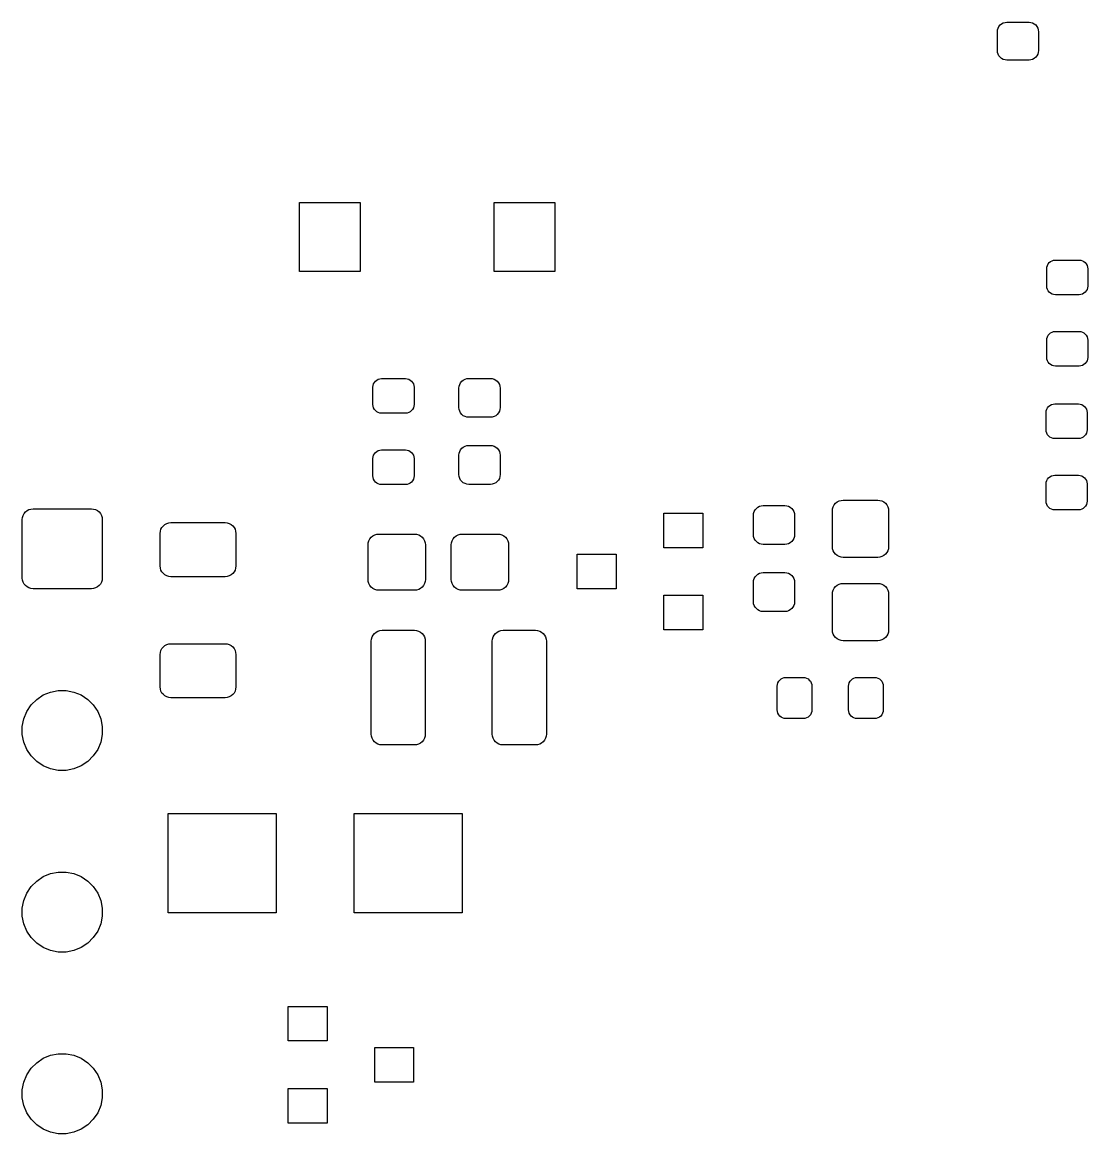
# Model space of a CAD drawing. Extents: x 106 to 211, y -144 to -92.
# Drawn here: x 129.93 to 154.56, y -143.38 to -117.67 of the extents above; entities that cross this region are included whole.
import ezdxf

# ---------------------------------------------------------------- set-up
doc = ezdxf.new("R2010")
doc.units = 0
doc.layers.add('BLACK', color=7, linetype='CONTINUOUS')

msp = doc.modelspace()

# ---------------------------------------------------------------- linework, layer by layer
at = {"layer": 'BLACK', "linetype": 'CONTINUOUS'}
for p, q in [((152.572, -117.712), (152.61, -117.692)), ((152.61, -117.692), (152.651, -117.679)), ((152.651, -117.679), (152.694, -117.675)), ((152.694, -117.675), (153.206, -117.675)), ((153.206, -117.675), (153.249, -117.679)), ((153.249, -117.679), (153.29, -117.692)), ((153.29, -117.692), (153.328, -117.712)), ((152.475, -117.894), (152.479, -117.851)), ((152.475, -118.331), (152.475, -117.894)), ((152.479, -117.851), (152.492, -117.81)), ((152.492, -117.81), (152.512, -117.772)), ((152.512, -117.772), (152.539, -117.739)), ((152.539, -117.739), (152.572, -117.712)), ((153.328, -117.712), (153.361, -117.739)), ((153.361, -117.739), (153.388, -117.772)), ((153.388, -117.772), (153.408, -117.81)), ((153.408, -117.81), (153.421, -117.851)), ((153.421, -117.851), (153.425, -117.894)), ((153.425, -117.894), (153.425, -118.331)), ((152.479, -118.374), (152.475, -118.331)), ((152.492, -118.415), (152.479, -118.374)), ((152.512, -118.453), (152.492, -118.415)), ((152.539, -118.486), (152.512, -118.453)), ((153.388, -118.453), (153.361, -118.486)), ((153.408, -118.415), (153.388, -118.453)), ((153.421, -118.374), (153.408, -118.415)), ((153.425, -118.331), (153.421, -118.374)), ((152.572, -118.513), (152.539, -118.486)), ((152.61, -118.533), (152.572, -118.513)), ((152.651, -118.546), (152.61, -118.533)), ((152.694, -118.55), (152.651, -118.546)), ((153.206, -118.55), (152.694, -118.55)), ((153.249, -118.546), (153.206, -118.55)), ((153.29, -118.533), (153.249, -118.546)), ((153.328, -118.513), (153.29, -118.533)), ((153.361, -118.486), (153.328, -118.513)), ((136.34, -123.44), (136.34, -121.84)), ((136.34, -121.84), (137.74, -121.84)), ((137.74, -121.84), (137.74, -123.44)), ((140.84, -123.44), (140.84, -121.84)), ((140.84, -121.84), (142.24, -121.84)), ((142.24, -121.84), (142.24, -123.44)), ((153.615, -123.375), (153.619, -123.336)), ((153.619, -123.336), (153.63, -123.298)), ((153.63, -123.298), (153.649, -123.264)), ((153.649, -123.264), (153.674, -123.234)), ((153.674, -123.234), (153.704, -123.209)), ((153.704, -123.209), (153.738, -123.19)), ((153.738, -123.19), (153.776, -123.179)), ((153.776, -123.179), (153.815, -123.175)), ((153.815, -123.175), (154.365, -123.175)), ((154.365, -123.175), (154.404, -123.179)), ((154.404, -123.179), (154.442, -123.19)), ((154.442, -123.19), (154.476, -123.209)), ((154.476, -123.209), (154.506, -123.234)), ((154.506, -123.234), (154.531, -123.264)), ((154.531, -123.264), (154.55, -123.298)), ((154.55, -123.298), (154.561, -123.336)), ((154.561, -123.336), (154.565, -123.375)), ((137.74, -123.44), (136.34, -123.44)), ((142.24, -123.44), (140.84, -123.44)), ((153.615, -123.775), (153.615, -123.375)), ((154.565, -123.375), (154.565, -123.775)), ((153.619, -123.814), (153.615, -123.775)), ((153.63, -123.852), (153.619, -123.814)), ((153.649, -123.886), (153.63, -123.852)), ((154.55, -123.852), (154.531, -123.886)), ((154.561, -123.814), (154.55, -123.852)), ((154.565, -123.775), (154.561, -123.814)), ((153.674, -123.916), (153.649, -123.886)), ((153.704, -123.941), (153.674, -123.916)), ((153.738, -123.96), (153.704, -123.941)), ((153.776, -123.971), (153.738, -123.96)), ((153.815, -123.975), (153.776, -123.971)), ((154.365, -123.975), (153.815, -123.975)), ((154.404, -123.971), (154.365, -123.975)), ((154.442, -123.96), (154.404, -123.971)), ((154.476, -123.941), (154.442, -123.96)), ((154.506, -123.916), (154.476, -123.941)), ((154.531, -123.886), (154.506, -123.916)), ((153.649, -124.914), (153.674, -124.884)), ((153.674, -124.884), (153.704, -124.859)), ((153.704, -124.859), (153.738, -124.84)), ((153.738, -124.84), (153.776, -124.829)), ((153.776, -124.829), (153.815, -124.825)), ((153.815, -124.825), (154.365, -124.825)), ((154.365, -124.825), (154.404, -124.829)), ((154.404, -124.829), (154.442, -124.84)), ((154.442, -124.84), (154.476, -124.859)), ((154.476, -124.859), (154.506, -124.884)), ((154.506, -124.884), (154.531, -124.914)), ((153.615, -125.025), (153.619, -124.986)), ((153.615, -125.425), (153.615, -125.025)), ((153.619, -124.986), (153.63, -124.948)), ((153.63, -124.948), (153.649, -124.914)), ((154.531, -124.914), (154.55, -124.948)), ((154.55, -124.948), (154.561, -124.986)), ((154.561, -124.986), (154.565, -125.025)), ((154.565, -125.025), (154.565, -125.425)), ((153.619, -125.464), (153.615, -125.425)), ((153.63, -125.502), (153.619, -125.464)), ((153.649, -125.536), (153.63, -125.502)), ((153.674, -125.566), (153.649, -125.536)), ((153.704, -125.591), (153.674, -125.566)), ((153.738, -125.61), (153.704, -125.591)), ((153.776, -125.621), (153.738, -125.61)), ((153.815, -125.625), (153.776, -125.621)), ((154.365, -125.625), (153.815, -125.625)), ((154.404, -125.621), (154.365, -125.625)), ((154.442, -125.61), (154.404, -125.621)), ((154.476, -125.591), (154.442, -125.61)), ((154.506, -125.566), (154.476, -125.591)), ((154.531, -125.536), (154.506, -125.566)), ((154.55, -125.502), (154.531, -125.536)), ((154.561, -125.464), (154.55, -125.502)), ((154.565, -125.425), (154.561, -125.464)), ((138.124, -125.949), (138.158, -125.93)), ((138.158, -125.93), (138.196, -125.919)), ((138.196, -125.919), (138.235, -125.915)), ((138.235, -125.915), (138.785, -125.915)), ((138.785, -125.915), (138.824, -125.919)), ((138.824, -125.919), (138.862, -125.93)), ((138.862, -125.93), (138.896, -125.949)), ((140.125, -125.948), (140.164, -125.927)), ((140.164, -125.927), (140.206, -125.914)), ((140.206, -125.914), (140.25, -125.91)), ((140.25, -125.91), (140.75, -125.91)), ((140.75, -125.91), (140.794, -125.914)), ((140.794, -125.914), (140.836, -125.927)), ((140.836, -125.927), (140.875, -125.948)), ((138.035, -126.115), (138.039, -126.076)), ((138.035, -126.515), (138.035, -126.115)), ((138.039, -126.076), (138.05, -126.038)), ((138.05, -126.038), (138.069, -126.004)), ((138.069, -126.004), (138.094, -125.974)), ((138.094, -125.974), (138.124, -125.949)), ((138.896, -125.949), (138.926, -125.974)), ((138.926, -125.974), (138.951, -126.004)), ((138.951, -126.004), (138.97, -126.038)), ((138.97, -126.038), (138.981, -126.076)), ((138.981, -126.076), (138.985, -126.115)), ((138.985, -126.115), (138.985, -126.515)), ((140.025, -126.135), (140.029, -126.091)), ((140.025, -126.585), (140.025, -126.135)), ((140.029, -126.091), (140.042, -126.049)), ((140.042, -126.049), (140.063, -126.01)), ((140.063, -126.01), (140.091, -125.976)), ((140.091, -125.976), (140.125, -125.948)), ((140.875, -125.948), (140.909, -125.976)), ((140.909, -125.976), (140.937, -126.01)), ((140.937, -126.01), (140.958, -126.049)), ((140.958, -126.049), (140.971, -126.091)), ((140.971, -126.091), (140.975, -126.135)), ((140.975, -126.135), (140.975, -126.585)), ((138.039, -126.554), (138.035, -126.515)), ((138.05, -126.592), (138.039, -126.554)), ((138.069, -126.626), (138.05, -126.592)), ((138.094, -126.656), (138.069, -126.626)), ((138.124, -126.681), (138.094, -126.656)), ((138.158, -126.7), (138.124, -126.681)), ((138.196, -126.711), (138.158, -126.7)), ((138.862, -126.7), (138.824, -126.711)), ((138.896, -126.681), (138.862, -126.7)), ((138.926, -126.656), (138.896, -126.681)), ((138.951, -126.626), (138.926, -126.656)), ((138.97, -126.592), (138.951, -126.626)), ((138.981, -126.554), (138.97, -126.592)), ((138.985, -126.515), (138.981, -126.554)), ((140.029, -126.629), (140.025, -126.585)), ((140.042, -126.671), (140.029, -126.629)), ((140.063, -126.71), (140.042, -126.671)), ((140.958, -126.671), (140.937, -126.71)), ((140.971, -126.629), (140.958, -126.671)), ((140.975, -126.585), (140.971, -126.629)), ((153.6, -126.7), (153.604, -126.661)), ((153.6, -127.1), (153.6, -126.7)), ((153.604, -126.661), (153.615, -126.623)), ((153.615, -126.623), (153.634, -126.589)), ((153.634, -126.589), (153.659, -126.559)), ((153.659, -126.559), (153.689, -126.534)), ((153.689, -126.534), (153.723, -126.515)), ((153.723, -126.515), (153.761, -126.504)), ((153.761, -126.504), (153.8, -126.5)), ((153.8, -126.5), (154.35, -126.5)), ((154.35, -126.5), (154.389, -126.504)), ((154.389, -126.504), (154.427, -126.515)), ((154.427, -126.515), (154.461, -126.534)), ((154.461, -126.534), (154.491, -126.559)), ((154.491, -126.559), (154.516, -126.589)), ((154.516, -126.589), (154.535, -126.623)), ((154.535, -126.623), (154.546, -126.661)), ((154.546, -126.661), (154.55, -126.7)), ((154.55, -126.7), (154.55, -127.1)), ((138.235, -126.715), (138.196, -126.711)), ((138.785, -126.715), (138.235, -126.715)), ((138.824, -126.711), (138.785, -126.715)), ((140.091, -126.744), (140.063, -126.71)), ((140.125, -126.772), (140.091, -126.744)), ((140.164, -126.793), (140.125, -126.772)), ((140.206, -126.806), (140.164, -126.793)), ((140.25, -126.81), (140.206, -126.806)), ((140.75, -126.81), (140.25, -126.81)), ((140.794, -126.806), (140.75, -126.81)), ((140.836, -126.793), (140.794, -126.806)), ((140.875, -126.772), (140.836, -126.793)), ((140.909, -126.744), (140.875, -126.772)), ((140.937, -126.71), (140.909, -126.744)), ((153.604, -127.139), (153.6, -127.1)), ((153.615, -127.177), (153.604, -127.139)), ((153.634, -127.211), (153.615, -127.177)), ((153.659, -127.241), (153.634, -127.211)), ((154.516, -127.211), (154.491, -127.241)), ((154.535, -127.177), (154.516, -127.211)), ((154.546, -127.139), (154.535, -127.177)), ((154.55, -127.1), (154.546, -127.139)), ((140.164, -127.477), (140.206, -127.464)), ((140.206, -127.464), (140.25, -127.46)), ((140.25, -127.46), (140.75, -127.46)), ((140.75, -127.46), (140.794, -127.464)), ((140.794, -127.464), (140.836, -127.477)), ((153.689, -127.266), (153.659, -127.241)), ((153.723, -127.285), (153.689, -127.266)), ((153.761, -127.296), (153.723, -127.285)), ((153.8, -127.3), (153.761, -127.296)), ((154.35, -127.3), (153.8, -127.3)), ((154.389, -127.296), (154.35, -127.3)), ((154.427, -127.285), (154.389, -127.296)), ((154.461, -127.266), (154.427, -127.285)), ((154.491, -127.241), (154.461, -127.266)), ((138.035, -127.765), (138.039, -127.726)), ((138.039, -127.726), (138.05, -127.688)), ((138.05, -127.688), (138.069, -127.654)), ((138.069, -127.654), (138.094, -127.624)), ((138.094, -127.624), (138.124, -127.599)), ((138.124, -127.599), (138.158, -127.58)), ((138.158, -127.58), (138.196, -127.569)), ((138.196, -127.569), (138.235, -127.565)), ((138.235, -127.565), (138.785, -127.565)), ((138.785, -127.565), (138.824, -127.569)), ((138.824, -127.569), (138.862, -127.58)), ((138.862, -127.58), (138.896, -127.599)), ((138.896, -127.599), (138.926, -127.624)), ((138.926, -127.624), (138.951, -127.654)), ((138.951, -127.654), (138.97, -127.688)), ((138.97, -127.688), (138.981, -127.726)), ((138.981, -127.726), (138.985, -127.765)), ((140.025, -127.685), (140.029, -127.641)), ((140.025, -128.135), (140.025, -127.685)), ((140.029, -127.641), (140.042, -127.599)), ((140.042, -127.599), (140.063, -127.56)), ((140.063, -127.56), (140.091, -127.526)), ((140.091, -127.526), (140.125, -127.498)), ((140.125, -127.498), (140.164, -127.477)), ((140.836, -127.477), (140.875, -127.498)), ((140.875, -127.498), (140.909, -127.526)), ((140.909, -127.526), (140.937, -127.56)), ((140.937, -127.56), (140.958, -127.599)), ((140.958, -127.599), (140.971, -127.641)), ((140.971, -127.641), (140.975, -127.685)), ((140.975, -127.685), (140.975, -128.135)), ((138.035, -128.165), (138.035, -127.765)), ((138.985, -127.765), (138.985, -128.165)), ((138.039, -128.204), (138.035, -128.165)), ((138.05, -128.242), (138.039, -128.204)), ((138.069, -128.276), (138.05, -128.242)), ((138.97, -128.242), (138.951, -128.276)), ((138.981, -128.204), (138.97, -128.242)), ((138.985, -128.165), (138.981, -128.204)), ((140.029, -128.179), (140.025, -128.135)), ((140.042, -128.221), (140.029, -128.179)), ((140.063, -128.26), (140.042, -128.221)), ((140.958, -128.221), (140.937, -128.26)), ((140.971, -128.179), (140.958, -128.221)), ((140.975, -128.135), (140.971, -128.179)), ((153.615, -128.273), (153.634, -128.239)), ((153.634, -128.239), (153.659, -128.209)), ((153.659, -128.209), (153.689, -128.184)), ((153.689, -128.184), (153.723, -128.165)), ((153.723, -128.165), (153.761, -128.154)), ((153.761, -128.154), (153.8, -128.15)), ((153.8, -128.15), (154.35, -128.15)), ((154.35, -128.15), (154.389, -128.154)), ((154.389, -128.154), (154.427, -128.165)), ((154.427, -128.165), (154.461, -128.184)), ((154.461, -128.184), (154.491, -128.209)), ((154.491, -128.209), (154.516, -128.239)), ((154.516, -128.239), (154.535, -128.273)), ((138.094, -128.306), (138.069, -128.276)), ((138.124, -128.331), (138.094, -128.306)), ((138.158, -128.35), (138.124, -128.331)), ((138.196, -128.361), (138.158, -128.35)), ((138.235, -128.365), (138.196, -128.361)), ((138.785, -128.365), (138.235, -128.365)), ((138.824, -128.361), (138.785, -128.365)), ((138.862, -128.35), (138.824, -128.361)), ((138.896, -128.331), (138.862, -128.35)), ((138.926, -128.306), (138.896, -128.331)), ((138.951, -128.276), (138.926, -128.306)), ((140.091, -128.294), (140.063, -128.26)), ((140.125, -128.322), (140.091, -128.294)), ((140.164, -128.343), (140.125, -128.322)), ((140.206, -128.356), (140.164, -128.343)), ((140.25, -128.36), (140.206, -128.356)), ((140.75, -128.36), (140.25, -128.36)), ((140.794, -128.356), (140.75, -128.36)), ((140.836, -128.343), (140.794, -128.356)), ((140.875, -128.322), (140.836, -128.343)), ((140.909, -128.294), (140.875, -128.322)), ((140.937, -128.26), (140.909, -128.294)), ((153.6, -128.35), (153.604, -128.311)), ((153.6, -128.75), (153.6, -128.35)), ((153.604, -128.311), (153.615, -128.273)), ((154.535, -128.273), (154.546, -128.311)), ((154.546, -128.311), (154.55, -128.35)), ((154.55, -128.35), (154.55, -128.75)), ((148.771, -128.767), (148.814, -128.744)), ((148.814, -128.744), (148.861, -128.73)), ((148.861, -128.73), (148.91, -128.725)), ((148.91, -128.725), (149.71, -128.725)), ((149.71, -128.725), (149.759, -128.73)), ((149.759, -128.73), (149.806, -128.744)), ((149.806, -128.744), (149.849, -128.767)), ((153.604, -128.789), (153.6, -128.75)), ((154.55, -128.75), (154.546, -128.789)), ((129.967, -129.036), (129.998, -128.998)), ((129.998, -128.998), (130.036, -128.967)), ((130.036, -128.967), (130.079, -128.944)), ((130.079, -128.944), (130.126, -128.93)), ((130.126, -128.93), (130.175, -128.925)), ((130.175, -128.925), (131.525, -128.925)), ((131.525, -128.925), (131.574, -128.93)), ((131.574, -128.93), (131.621, -128.944)), ((131.621, -128.944), (131.664, -128.967)), ((131.664, -128.967), (131.702, -128.998)), ((131.702, -128.998), (131.733, -129.036)), ((146.839, -129.031), (146.852, -128.989)), ((146.852, -128.989), (146.873, -128.95)), ((146.873, -128.95), (146.901, -128.916)), ((146.901, -128.916), (146.935, -128.888)), ((146.935, -128.888), (146.974, -128.867)), ((146.974, -128.867), (147.016, -128.854)), ((147.016, -128.854), (147.06, -128.85)), ((147.06, -128.85), (147.56, -128.85)), ((147.56, -128.85), (147.604, -128.854)), ((147.604, -128.854), (147.646, -128.867)), ((147.646, -128.867), (147.685, -128.888)), ((147.685, -128.888), (147.719, -128.916)), ((147.719, -128.916), (147.747, -128.95)), ((147.747, -128.95), (147.768, -128.989)), ((147.768, -128.989), (147.781, -129.031)), ((148.66, -128.975), (148.665, -128.926)), ((148.66, -129.8), (148.66, -128.975)), ((148.665, -128.926), (148.679, -128.879)), ((148.679, -128.879), (148.702, -128.836)), ((148.702, -128.836), (148.733, -128.798)), ((148.733, -128.798), (148.771, -128.767)), ((149.849, -128.767), (149.887, -128.798)), ((149.887, -128.798), (149.918, -128.836)), ((149.918, -128.836), (149.941, -128.879)), ((149.941, -128.879), (149.955, -128.926)), ((149.955, -128.926), (149.96, -128.975)), ((149.96, -128.975), (149.96, -129.8)), ((153.615, -128.827), (153.604, -128.789)), ((153.634, -128.861), (153.615, -128.827)), ((153.659, -128.891), (153.634, -128.861)), ((153.689, -128.916), (153.659, -128.891)), ((153.723, -128.935), (153.689, -128.916)), ((153.761, -128.946), (153.723, -128.935)), ((153.8, -128.95), (153.761, -128.946)), ((154.35, -128.95), (153.8, -128.95)), ((154.389, -128.946), (154.35, -128.95)), ((154.427, -128.935), (154.389, -128.946)), ((154.461, -128.916), (154.427, -128.935)), ((154.491, -128.891), (154.461, -128.916)), ((154.516, -128.861), (154.491, -128.891)), ((154.535, -128.827), (154.516, -128.861)), ((154.546, -128.789), (154.535, -128.827)), ((129.925, -129.175), (129.93, -129.126)), ((129.925, -130.525), (129.925, -129.175)), ((129.93, -129.126), (129.944, -129.079)), ((129.944, -129.079), (129.967, -129.036)), ((131.733, -129.036), (131.756, -129.079)), ((131.756, -129.079), (131.77, -129.126)), ((131.77, -129.126), (131.775, -129.175)), ((131.775, -129.175), (131.775, -130.525)), ((133.226, -129.287), (133.269, -129.264)), ((133.269, -129.264), (133.316, -129.25)), ((133.316, -129.25), (133.365, -129.245)), ((133.365, -129.245), (134.615, -129.245)), ((134.615, -129.245), (134.664, -129.25)), ((134.664, -129.25), (134.711, -129.264)), ((134.711, -129.264), (134.754, -129.287)), ((144.76, -129.825), (144.76, -129.025)), ((144.76, -129.025), (145.66, -129.025)), ((145.66, -129.025), (145.66, -129.825)), ((146.835, -129.075), (146.839, -129.031)), ((146.835, -129.525), (146.835, -129.075)), ((147.781, -129.031), (147.785, -129.075)), ((147.785, -129.075), (147.785, -129.525)), ((133.115, -129.495), (133.12, -129.446)), ((133.115, -130.245), (133.115, -129.495)), ((133.12, -129.446), (133.134, -129.399)), ((133.134, -129.399), (133.157, -129.356)), ((133.157, -129.356), (133.188, -129.318)), ((133.188, -129.318), (133.226, -129.287)), ((134.754, -129.287), (134.792, -129.318)), ((134.792, -129.318), (134.823, -129.356)), ((134.823, -129.356), (134.846, -129.399)), ((134.846, -129.399), (134.86, -129.446)), ((134.86, -129.446), (134.865, -129.495)), ((134.865, -129.495), (134.865, -130.245)), ((138.077, -129.529), (138.124, -129.515)), ((138.124, -129.515), (138.172, -129.51)), ((138.172, -129.51), (138.998, -129.51)), ((138.998, -129.51), (139.046, -129.515)), ((139.046, -129.515), (139.093, -129.529)), ((140.002, -129.529), (140.049, -129.515)), ((140.049, -129.515), (140.097, -129.51)), ((140.097, -129.51), (140.922, -129.51)), ((140.922, -129.51), (140.971, -129.515)), ((140.971, -129.515), (141.018, -129.529)), ((146.839, -129.569), (146.835, -129.525)), ((147.785, -129.525), (147.781, -129.569)), ((137.922, -129.76), (137.927, -129.711)), ((137.922, -130.56), (137.922, -129.76)), ((137.927, -129.711), (137.942, -129.664)), ((137.942, -129.664), (137.965, -129.621)), ((137.965, -129.621), (137.996, -129.583)), ((137.996, -129.583), (138.034, -129.552)), ((138.034, -129.552), (138.077, -129.529)), ((139.093, -129.529), (139.136, -129.552)), ((139.136, -129.552), (139.174, -129.583)), ((139.174, -129.583), (139.205, -129.621)), ((139.205, -129.621), (139.228, -129.664)), ((139.228, -129.664), (139.243, -129.711)), ((139.243, -129.711), (139.248, -129.76)), ((139.248, -129.76), (139.248, -130.56)), ((139.847, -129.76), (139.852, -129.711)), ((139.847, -130.56), (139.847, -129.76)), ((139.852, -129.711), (139.867, -129.664)), ((139.867, -129.664), (139.89, -129.621)), ((139.89, -129.621), (139.921, -129.583)), ((139.921, -129.583), (139.959, -129.552)), ((139.959, -129.552), (140.002, -129.529)), ((141.018, -129.529), (141.061, -129.552)), ((141.061, -129.552), (141.099, -129.583)), ((141.099, -129.583), (141.13, -129.621)), ((141.13, -129.621), (141.153, -129.664)), ((141.153, -129.664), (141.168, -129.711)), ((141.168, -129.711), (141.172, -129.76)), ((141.172, -129.76), (141.172, -130.56)), ((146.852, -129.611), (146.839, -129.569)), ((146.873, -129.65), (146.852, -129.611)), ((146.901, -129.684), (146.873, -129.65)), ((146.935, -129.712), (146.901, -129.684)), ((146.974, -129.733), (146.935, -129.712)), ((147.016, -129.746), (146.974, -129.733)), ((147.06, -129.75), (147.016, -129.746)), ((147.56, -129.75), (147.06, -129.75)), ((147.604, -129.746), (147.56, -129.75)), ((147.646, -129.733), (147.604, -129.746)), ((147.685, -129.712), (147.646, -129.733)), ((147.719, -129.684), (147.685, -129.712)), ((147.747, -129.65), (147.719, -129.684)), ((147.768, -129.611), (147.747, -129.65)), ((147.781, -129.569), (147.768, -129.611)), ((142.76, -130.775), (142.76, -129.975)), ((142.76, -129.975), (143.66, -129.975)), ((143.66, -129.975), (143.66, -130.775)), ((145.66, -129.825), (144.76, -129.825)), ((148.665, -129.849), (148.66, -129.8)), ((148.679, -129.896), (148.665, -129.849)), ((148.702, -129.939), (148.679, -129.896)), ((148.733, -129.977), (148.702, -129.939)), ((148.771, -130.008), (148.733, -129.977)), ((148.814, -130.031), (148.771, -130.008)), ((148.861, -130.045), (148.814, -130.031)), ((149.806, -130.031), (149.759, -130.045)), ((149.849, -130.008), (149.806, -130.031)), ((149.887, -129.977), (149.849, -130.008)), ((149.918, -129.939), (149.887, -129.977)), ((149.941, -129.896), (149.918, -129.939)), ((149.955, -129.849), (149.941, -129.896)), ((149.96, -129.8), (149.955, -129.849)), ((133.12, -130.294), (133.115, -130.245)), ((133.134, -130.341), (133.12, -130.294)), ((134.86, -130.294), (134.846, -130.341)), ((134.865, -130.245), (134.86, -130.294)), ((148.91, -130.05), (148.861, -130.045)), ((149.71, -130.05), (148.91, -130.05)), ((149.759, -130.045), (149.71, -130.05)), ((129.93, -130.574), (129.925, -130.525)), ((131.775, -130.525), (131.77, -130.574)), ((133.157, -130.384), (133.134, -130.341)), ((133.188, -130.422), (133.157, -130.384)), ((133.226, -130.453), (133.188, -130.422)), ((133.269, -130.476), (133.226, -130.453)), ((133.316, -130.49), (133.269, -130.476)), ((133.365, -130.495), (133.316, -130.49)), ((134.615, -130.495), (133.365, -130.495)), ((134.664, -130.49), (134.615, -130.495)), ((134.711, -130.476), (134.664, -130.49)), ((134.754, -130.453), (134.711, -130.476)), ((134.792, -130.422), (134.754, -130.453)), ((134.823, -130.384), (134.792, -130.422)), ((134.846, -130.341), (134.823, -130.384)), ((146.839, -130.581), (146.852, -130.539)), ((146.852, -130.539), (146.873, -130.5)), ((146.873, -130.5), (146.901, -130.466)), ((146.901, -130.466), (146.935, -130.438)), ((146.935, -130.438), (146.974, -130.417)), ((146.974, -130.417), (147.016, -130.404)), ((147.016, -130.404), (147.06, -130.4)), ((147.06, -130.4), (147.56, -130.4)), ((147.56, -130.4), (147.604, -130.404)), ((147.604, -130.404), (147.646, -130.417)), ((147.646, -130.417), (147.685, -130.438)), ((147.685, -130.438), (147.719, -130.466)), ((147.719, -130.466), (147.747, -130.5)), ((147.747, -130.5), (147.768, -130.539)), ((147.768, -130.539), (147.781, -130.581)), ((129.944, -130.621), (129.93, -130.574)), ((129.967, -130.664), (129.944, -130.621)), ((129.998, -130.702), (129.967, -130.664)), ((130.036, -130.733), (129.998, -130.702)), ((130.079, -130.756), (130.036, -130.733)), ((130.126, -130.77), (130.079, -130.756)), ((130.175, -130.775), (130.126, -130.77)), ((131.525, -130.775), (130.175, -130.775)), ((131.574, -130.77), (131.525, -130.775)), ((131.621, -130.756), (131.574, -130.77)), ((131.664, -130.733), (131.621, -130.756)), ((131.702, -130.702), (131.664, -130.733)), ((131.733, -130.664), (131.702, -130.702)), ((131.756, -130.621), (131.733, -130.664)), ((131.77, -130.574), (131.756, -130.621)), ((137.927, -130.609), (137.922, -130.56)), ((137.942, -130.656), (137.927, -130.609)), ((137.965, -130.699), (137.942, -130.656)), ((137.996, -130.737), (137.965, -130.699)), ((138.034, -130.768), (137.996, -130.737)), ((138.077, -130.791), (138.034, -130.768)), ((138.124, -130.805), (138.077, -130.791)), ((138.172, -130.81), (138.124, -130.805)), ((138.998, -130.81), (138.172, -130.81)), ((139.046, -130.805), (138.998, -130.81)), ((139.093, -130.791), (139.046, -130.805)), ((139.136, -130.768), (139.093, -130.791)), ((139.174, -130.737), (139.136, -130.768)), ((139.205, -130.699), (139.174, -130.737)), ((139.228, -130.656), (139.205, -130.699)), ((139.243, -130.609), (139.228, -130.656)), ((139.248, -130.56), (139.243, -130.609)), ((139.852, -130.609), (139.847, -130.56)), ((139.867, -130.656), (139.852, -130.609)), ((139.89, -130.699), (139.867, -130.656)), ((139.921, -130.737), (139.89, -130.699)), ((139.959, -130.768), (139.921, -130.737)), ((140.002, -130.791), (139.959, -130.768)), ((140.049, -130.805), (140.002, -130.791)), ((140.097, -130.81), (140.049, -130.805)), ((140.922, -130.81), (140.097, -130.81)), ((140.971, -130.805), (140.922, -130.81)), ((141.018, -130.791), (140.971, -130.805)), ((141.061, -130.768), (141.018, -130.791)), ((141.099, -130.737), (141.061, -130.768)), ((141.13, -130.699), (141.099, -130.737)), ((141.153, -130.656), (141.13, -130.699)), ((141.168, -130.609), (141.153, -130.656)), ((141.172, -130.56), (141.168, -130.609)), ((143.66, -130.775), (142.76, -130.775)), ((146.835, -130.625), (146.839, -130.581)), ((146.835, -131.075), (146.835, -130.625)), ((147.781, -130.581), (147.785, -130.625)), ((147.785, -130.625), (147.785, -131.075)), ((148.665, -130.851), (148.679, -130.804)), ((148.679, -130.804), (148.702, -130.761)), ((148.702, -130.761), (148.733, -130.723)), ((148.733, -130.723), (148.771, -130.692)), ((148.771, -130.692), (148.814, -130.669)), ((148.814, -130.669), (148.861, -130.655)), ((148.861, -130.655), (148.91, -130.65)), ((148.91, -130.65), (149.71, -130.65)), ((149.71, -130.65), (149.759, -130.655)), ((149.759, -130.655), (149.806, -130.669)), ((149.806, -130.669), (149.849, -130.692)), ((149.849, -130.692), (149.887, -130.723)), ((149.887, -130.723), (149.918, -130.761)), ((149.918, -130.761), (149.941, -130.804)), ((149.941, -130.804), (149.955, -130.851)), ((144.76, -131.725), (144.76, -130.925)), ((144.76, -130.925), (145.66, -130.925)), ((145.66, -130.925), (145.66, -131.725)), ((148.66, -130.9), (148.665, -130.851)), ((148.66, -131.725), (148.66, -130.9)), ((149.955, -130.851), (149.96, -130.9)), ((149.96, -130.9), (149.96, -131.725)), ((146.839, -131.119), (146.835, -131.075)), ((146.852, -131.161), (146.839, -131.119)), ((146.873, -131.2), (146.852, -131.161)), ((146.901, -131.234), (146.873, -131.2)), ((146.935, -131.262), (146.901, -131.234)), ((146.974, -131.283), (146.935, -131.262)), ((147.016, -131.296), (146.974, -131.283)), ((147.06, -131.3), (147.016, -131.296)), ((147.56, -131.3), (147.06, -131.3)), ((147.604, -131.296), (147.56, -131.3)), ((147.646, -131.283), (147.604, -131.296)), ((147.685, -131.262), (147.646, -131.283)), ((147.719, -131.234), (147.685, -131.262)), ((147.747, -131.2), (147.719, -131.234)), ((147.768, -131.161), (147.747, -131.2)), ((147.781, -131.119), (147.768, -131.161)), ((147.785, -131.075), (147.781, -131.119)), ((138.037, -131.846), (138.068, -131.808)), ((138.068, -131.808), (138.106, -131.777)), ((138.106, -131.777), (138.149, -131.754)), ((138.149, -131.754), (138.196, -131.74)), ((138.196, -131.74), (138.245, -131.735)), ((138.245, -131.735), (138.995, -131.735)), ((138.995, -131.735), (139.044, -131.74)), ((139.044, -131.74), (139.091, -131.754)), ((139.091, -131.754), (139.134, -131.777)), ((139.134, -131.777), (139.172, -131.808)), ((139.172, -131.808), (139.203, -131.846)), ((140.837, -131.846), (140.868, -131.808)), ((140.868, -131.808), (140.906, -131.777)), ((140.906, -131.777), (140.949, -131.754)), ((140.949, -131.754), (140.996, -131.74)), ((140.996, -131.74), (141.045, -131.735)), ((141.045, -131.735), (141.795, -131.735)), ((141.795, -131.735), (141.844, -131.74)), ((141.844, -131.74), (141.891, -131.754)), ((141.891, -131.754), (141.934, -131.777)), ((141.934, -131.777), (141.972, -131.808)), ((141.972, -131.808), (142.003, -131.846)), ((145.66, -131.725), (144.76, -131.725)), ((148.665, -131.774), (148.66, -131.725)), ((148.679, -131.821), (148.665, -131.774)), ((148.702, -131.864), (148.679, -131.821)), ((149.941, -131.821), (149.918, -131.864)), ((149.955, -131.774), (149.941, -131.821)), ((149.96, -131.725), (149.955, -131.774)), ((133.188, -132.118), (133.226, -132.087)), ((133.226, -132.087), (133.269, -132.064)), ((133.269, -132.064), (133.316, -132.05)), ((133.316, -132.05), (133.365, -132.045)), ((133.365, -132.045), (134.615, -132.045)), ((134.615, -132.045), (134.664, -132.05)), ((134.664, -132.05), (134.711, -132.064)), ((134.711, -132.064), (134.754, -132.087)), ((134.754, -132.087), (134.792, -132.118)), ((137.995, -131.985), (138, -131.936)), ((137.995, -134.135), (137.995, -131.985)), ((138, -131.936), (138.014, -131.889)), ((138.014, -131.889), (138.037, -131.846)), ((139.203, -131.846), (139.226, -131.889)), ((139.226, -131.889), (139.24, -131.936)), ((139.24, -131.936), (139.245, -131.985)), ((139.245, -131.985), (139.245, -134.135)), ((140.795, -131.985), (140.8, -131.936)), ((140.795, -134.135), (140.795, -131.985)), ((140.8, -131.936), (140.814, -131.889)), ((140.814, -131.889), (140.837, -131.846)), ((142.003, -131.846), (142.026, -131.889)), ((142.026, -131.889), (142.04, -131.936)), ((142.04, -131.936), (142.045, -131.985)), ((142.045, -131.985), (142.045, -134.135)), ((148.733, -131.902), (148.702, -131.864)), ((148.771, -131.933), (148.733, -131.902)), ((148.814, -131.956), (148.771, -131.933)), ((148.861, -131.97), (148.814, -131.956)), ((148.91, -131.975), (148.861, -131.97)), ((149.71, -131.975), (148.91, -131.975)), ((149.759, -131.97), (149.71, -131.975)), ((149.806, -131.956), (149.759, -131.97)), ((149.849, -131.933), (149.806, -131.956)), ((149.887, -131.902), (149.849, -131.933)), ((149.918, -131.864), (149.887, -131.902)), ((133.115, -132.295), (133.12, -132.246)), ((133.115, -133.045), (133.115, -132.295)), ((133.12, -132.246), (133.134, -132.199)), ((133.134, -132.199), (133.157, -132.156)), ((133.157, -132.156), (133.188, -132.118)), ((134.792, -132.118), (134.823, -132.156)), ((134.823, -132.156), (134.846, -132.199)), ((134.846, -132.199), (134.86, -132.246)), ((134.86, -132.246), (134.865, -132.295)), ((134.865, -132.295), (134.865, -133.045)), ((147.444, -132.884), (147.474, -132.859)), ((147.474, -132.859), (147.508, -132.84)), ((147.508, -132.84), (147.546, -132.829)), ((147.546, -132.829), (147.585, -132.825)), ((147.585, -132.825), (147.985, -132.825)), ((147.985, -132.825), (148.024, -132.829)), ((148.024, -132.829), (148.062, -132.84)), ((148.062, -132.84), (148.096, -132.859)), ((148.096, -132.859), (148.126, -132.884)), ((149.094, -132.884), (149.124, -132.859)), ((149.124, -132.859), (149.158, -132.84)), ((149.158, -132.84), (149.196, -132.829)), ((149.196, -132.829), (149.235, -132.825)), ((149.235, -132.825), (149.635, -132.825)), ((149.635, -132.825), (149.674, -132.829)), ((149.674, -132.829), (149.712, -132.84)), ((149.712, -132.84), (149.746, -132.859)), ((149.746, -132.859), (149.776, -132.884)), ((130.58, -133.161), (130.759, -133.125)), ((130.759, -133.125), (130.941, -133.125)), ((130.941, -133.125), (131.12, -133.161)), ((133.12, -133.094), (133.115, -133.045)), ((133.134, -133.141), (133.12, -133.094)), ((134.86, -133.094), (134.846, -133.141)), ((134.865, -133.045), (134.86, -133.094)), ((147.385, -133.025), (147.389, -132.986)), ((147.385, -133.575), (147.385, -133.025)), ((147.389, -132.986), (147.4, -132.948)), ((147.4, -132.948), (147.419, -132.914)), ((147.419, -132.914), (147.444, -132.884)), ((148.126, -132.884), (148.151, -132.914)), ((148.151, -132.914), (148.17, -132.948)), ((148.17, -132.948), (148.181, -132.986)), ((148.181, -132.986), (148.185, -133.025)), ((148.185, -133.025), (148.185, -133.575)), ((149.035, -133.025), (149.039, -132.986)), ((149.035, -133.575), (149.035, -133.025)), ((149.039, -132.986), (149.05, -132.948)), ((149.05, -132.948), (149.069, -132.914)), ((149.069, -132.914), (149.094, -132.884)), ((149.776, -132.884), (149.801, -132.914)), ((149.801, -132.914), (149.82, -132.948)), ((149.82, -132.948), (149.831, -132.986)), ((149.831, -132.986), (149.835, -133.025)), ((149.835, -133.025), (149.835, -133.575)), ((130.132, -133.46), (130.26, -133.332)), ((130.26, -133.332), (130.412, -133.23)), ((130.412, -133.23), (130.58, -133.161)), ((131.12, -133.161), (131.288, -133.23)), ((131.288, -133.23), (131.44, -133.332)), ((131.44, -133.332), (131.568, -133.46)), ((133.157, -133.184), (133.134, -133.141)), ((133.188, -133.222), (133.157, -133.184)), ((133.226, -133.253), (133.188, -133.222)), ((133.269, -133.276), (133.226, -133.253)), ((133.316, -133.29), (133.269, -133.276)), ((133.365, -133.295), (133.316, -133.29)), ((134.615, -133.295), (133.365, -133.295)), ((134.664, -133.29), (134.615, -133.295)), ((134.711, -133.276), (134.664, -133.29)), ((134.754, -133.253), (134.711, -133.276)), ((134.792, -133.222), (134.754, -133.253)), ((134.823, -133.184), (134.792, -133.222)), ((134.846, -133.141), (134.823, -133.184)), ((129.961, -133.78), (130.03, -133.612)), ((130.03, -133.612), (130.132, -133.46)), ((131.568, -133.46), (131.67, -133.612)), ((131.67, -133.612), (131.739, -133.78)), ((147.389, -133.614), (147.385, -133.575)), ((147.4, -133.652), (147.389, -133.614)), ((148.181, -133.614), (148.17, -133.652)), ((148.185, -133.575), (148.181, -133.614)), ((149.039, -133.614), (149.035, -133.575)), ((149.05, -133.652), (149.039, -133.614)), ((149.831, -133.614), (149.82, -133.652)), ((149.835, -133.575), (149.831, -133.614)), ((129.925, -133.959), (129.961, -133.78)), ((131.739, -133.78), (131.775, -133.959)), ((147.419, -133.686), (147.4, -133.652)), ((147.444, -133.716), (147.419, -133.686)), ((147.474, -133.741), (147.444, -133.716)), ((147.508, -133.76), (147.474, -133.741)), ((147.546, -133.771), (147.508, -133.76)), ((147.585, -133.775), (147.546, -133.771)), ((147.985, -133.775), (147.585, -133.775)), ((148.024, -133.771), (147.985, -133.775)), ((148.062, -133.76), (148.024, -133.771)), ((148.096, -133.741), (148.062, -133.76)), ((148.126, -133.716), (148.096, -133.741)), ((148.151, -133.686), (148.126, -133.716)), ((148.17, -133.652), (148.151, -133.686)), ((149.069, -133.686), (149.05, -133.652)), ((149.094, -133.716), (149.069, -133.686)), ((149.124, -133.741), (149.094, -133.716)), ((149.158, -133.76), (149.124, -133.741)), ((149.196, -133.771), (149.158, -133.76)), ((149.235, -133.775), (149.196, -133.771)), ((149.635, -133.775), (149.235, -133.775)), ((149.674, -133.771), (149.635, -133.775)), ((149.712, -133.76), (149.674, -133.771)), ((149.746, -133.741), (149.712, -133.76)), ((149.776, -133.716), (149.746, -133.741)), ((149.801, -133.686), (149.776, -133.716)), ((149.82, -133.652), (149.801, -133.686)), ((129.925, -134.141), (129.925, -133.959)), ((129.961, -134.32), (129.925, -134.141)), ((131.775, -134.141), (131.739, -134.32)), ((131.775, -133.959), (131.775, -134.141)), ((138, -134.184), (137.995, -134.135)), ((139.245, -134.135), (139.24, -134.184)), ((140.8, -134.184), (140.795, -134.135)), ((142.045, -134.135), (142.04, -134.184)), ((130.03, -134.488), (129.961, -134.32)), ((131.739, -134.32), (131.67, -134.488)), ((138.014, -134.231), (138, -134.184)), ((138.037, -134.274), (138.014, -134.231)), ((138.068, -134.312), (138.037, -134.274)), ((138.106, -134.343), (138.068, -134.312)), ((138.149, -134.366), (138.106, -134.343)), ((138.196, -134.38), (138.149, -134.366)), ((138.245, -134.385), (138.196, -134.38)), ((138.995, -134.385), (138.245, -134.385)), ((139.044, -134.38), (138.995, -134.385)), ((139.091, -134.366), (139.044, -134.38)), ((139.134, -134.343), (139.091, -134.366)), ((139.172, -134.312), (139.134, -134.343)), ((139.203, -134.274), (139.172, -134.312)), ((139.226, -134.231), (139.203, -134.274)), ((139.24, -134.184), (139.226, -134.231)), ((140.814, -134.231), (140.8, -134.184)), ((140.837, -134.274), (140.814, -134.231)), ((140.868, -134.312), (140.837, -134.274)), ((140.906, -134.343), (140.868, -134.312)), ((140.949, -134.366), (140.906, -134.343)), ((140.996, -134.38), (140.949, -134.366)), ((141.045, -134.385), (140.996, -134.38)), ((141.795, -134.385), (141.045, -134.385)), ((141.844, -134.38), (141.795, -134.385)), ((141.891, -134.366), (141.844, -134.38)), ((141.934, -134.343), (141.891, -134.366)), ((141.972, -134.312), (141.934, -134.343)), ((142.003, -134.274), (141.972, -134.312)), ((142.026, -134.231), (142.003, -134.274)), ((142.04, -134.184), (142.026, -134.231)), ((130.132, -134.64), (130.03, -134.488)), ((130.26, -134.768), (130.132, -134.64)), ((131.568, -134.64), (131.44, -134.768)), ((131.67, -134.488), (131.568, -134.64)), ((130.412, -134.87), (130.26, -134.768)), ((130.58, -134.939), (130.412, -134.87)), ((131.288, -134.87), (131.12, -134.939)), ((131.44, -134.768), (131.288, -134.87)), ((130.759, -134.975), (130.58, -134.939)), ((130.941, -134.975), (130.759, -134.975)), ((131.12, -134.939), (130.941, -134.975)), ((133.3, -138.27), (133.3, -135.97)), ((133.3, -135.97), (135.8, -135.97)), ((135.8, -135.97), (135.8, -138.27)), ((137.6, -138.27), (137.6, -135.97)), ((137.6, -135.97), (140.1, -135.97)), ((140.1, -135.97), (140.1, -138.27)), ((130.26, -137.532), (130.412, -137.43)), ((130.412, -137.43), (130.58, -137.361)), ((130.58, -137.361), (130.759, -137.325)), ((130.759, -137.325), (130.941, -137.325)), ((130.941, -137.325), (131.12, -137.361)), ((131.12, -137.361), (131.288, -137.43)), ((131.288, -137.43), (131.44, -137.532)), ((130.03, -137.812), (130.132, -137.66)), ((130.132, -137.66), (130.26, -137.532)), ((131.44, -137.532), (131.568, -137.66)), ((131.568, -137.66), (131.67, -137.812)), ((129.925, -138.159), (129.961, -137.98)), ((129.961, -137.98), (130.03, -137.812)), ((131.67, -137.812), (131.739, -137.98)), ((131.739, -137.98), (131.775, -138.159)), ((129.925, -138.341), (129.925, -138.159)), ((131.775, -138.159), (131.775, -138.341)), ((129.961, -138.52), (129.925, -138.341)), ((130.03, -138.688), (129.961, -138.52)), ((131.739, -138.52), (131.67, -138.688)), ((131.775, -138.341), (131.739, -138.52)), ((135.8, -138.27), (133.3, -138.27)), ((140.1, -138.27), (137.6, -138.27)), ((130.132, -138.84), (130.03, -138.688)), ((131.67, -138.688), (131.568, -138.84)), ((130.26, -138.968), (130.132, -138.84)), ((130.412, -139.07), (130.26, -138.968)), ((131.44, -138.968), (131.288, -139.07)), ((131.568, -138.84), (131.44, -138.968)), ((130.58, -139.139), (130.412, -139.07)), ((130.759, -139.175), (130.58, -139.139)), ((130.941, -139.175), (130.759, -139.175)), ((131.12, -139.139), (130.941, -139.175)), ((131.288, -139.07), (131.12, -139.139)), ((136.075, -141.23), (136.075, -140.43)), ((136.075, -140.43), (136.975, -140.43)), ((136.975, -140.43), (136.975, -141.23)), ((136.975, -141.23), (136.075, -141.23)), ((130.412, -141.63), (130.58, -141.561)), ((130.58, -141.561), (130.759, -141.525)), ((130.759, -141.525), (130.941, -141.525)), ((130.941, -141.525), (131.12, -141.561)), ((131.12, -141.561), (131.288, -141.63)), ((138.075, -142.18), (138.075, -141.38)), ((138.075, -141.38), (138.975, -141.38)), ((138.975, -141.38), (138.975, -142.18)), ((130.03, -142.012), (130.132, -141.86)), ((130.132, -141.86), (130.26, -141.732)), ((130.26, -141.732), (130.412, -141.63)), ((131.288, -141.63), (131.44, -141.732)), ((131.44, -141.732), (131.568, -141.86)), ((131.568, -141.86), (131.67, -142.012)), ((129.961, -142.18), (130.03, -142.012)), ((131.67, -142.012), (131.739, -142.18)), ((129.925, -142.359), (129.961, -142.18)), ((129.925, -142.541), (129.925, -142.359)), ((131.739, -142.18), (131.775, -142.359)), ((131.775, -142.359), (131.775, -142.541)), ((136.075, -143.13), (136.075, -142.33)), ((136.075, -142.33), (136.975, -142.33)), ((136.975, -142.33), (136.975, -143.13)), ((138.975, -142.18), (138.075, -142.18)), ((129.961, -142.72), (129.925, -142.541)), ((131.775, -142.541), (131.739, -142.72)), ((130.03, -142.888), (129.961, -142.72)), ((130.132, -143.04), (130.03, -142.888)), ((131.67, -142.888), (131.568, -143.04)), ((131.739, -142.72), (131.67, -142.888)), ((130.26, -143.168), (130.132, -143.04)), ((131.568, -143.04), (131.44, -143.168)), ((136.975, -143.13), (136.075, -143.13)), ((130.412, -143.27), (130.26, -143.168)), ((130.58, -143.339), (130.412, -143.27)), ((130.759, -143.375), (130.58, -143.339)), ((130.941, -143.375), (130.759, -143.375)), ((131.12, -143.339), (130.941, -143.375)), ((131.288, -143.27), (131.12, -143.339)), ((131.44, -143.168), (131.288, -143.27))]:
    msp.add_line(p, q, dxfattribs=at)

doc.saveas('drawing.dxf')
